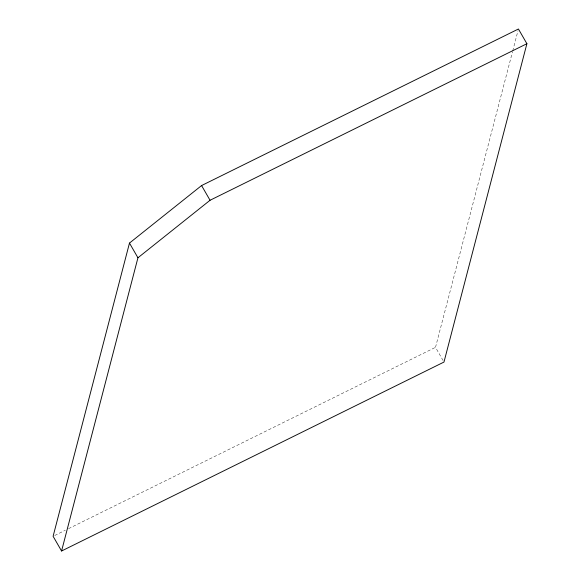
<?xml version="1.0" encoding="UTF-8"?>
<svg xmlns="http://www.w3.org/2000/svg" width="580" height="580" viewBox="0 0 580 580"><rect width="100%" height="100%" fill="white"/><g stroke="black" fill="none" stroke-linecap="round" stroke-linejoin="round"><path stroke-width="0.43" stroke-dasharray="2.9 2.17" d="M443.091 360.506L435.515 347.34L512.495 51.801M512.727 50.924L517.976 30.755M54.723 535.485L65.279 530.272M68.527 528.663L435.515 347.34"/><path stroke-width="0.87" d="M129.478 243.078L53.099 536.29L61.567 551L443.976 362.058L526.901 43.71L518.433 29L201.579 185.556L129.478 243.078L137.938 257.788L61.567 551M137.938 257.788L210.047 200.267L526.901 43.71M201.579 185.556L210.047 200.267"/></g></svg>
